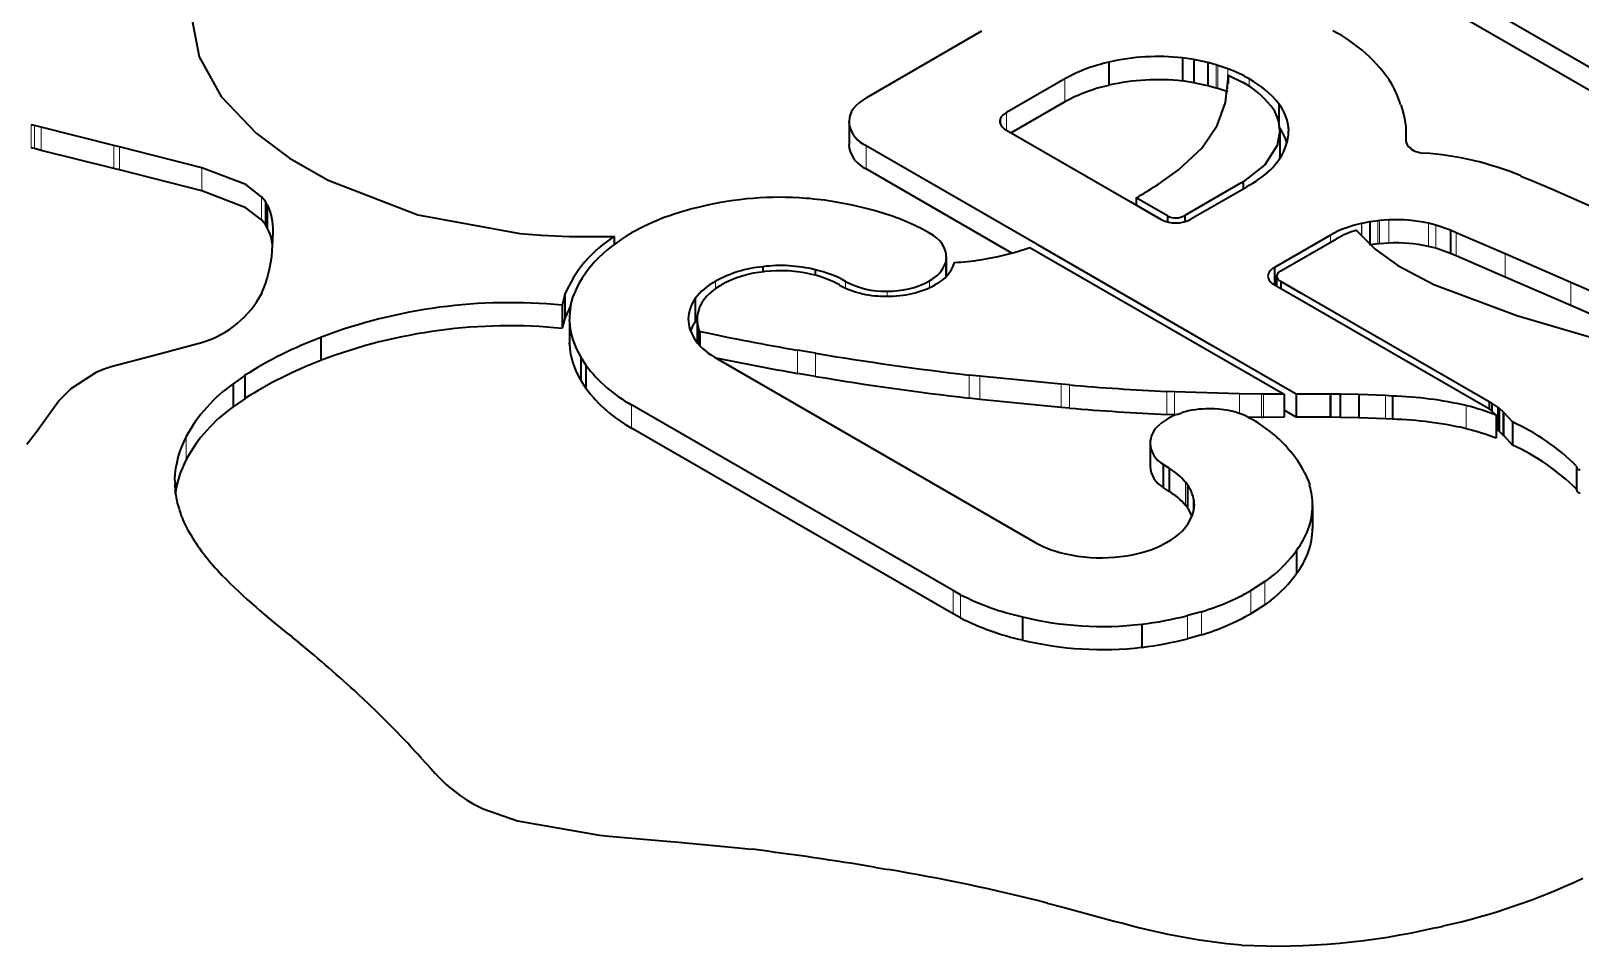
# Model space of a CAD drawing. Extents: x 218 to 1434, y 54 to 743.
# Drawn here: x 846.05 to 851.52, y 627.69 to 630.92 of the extents above; entities that cross this region are included whole.
import ezdxf

# ---------------------------------------------------------------- set-up
doc = ezdxf.new("R2010")
doc.units = 0

msp = doc.modelspace()

# ---------------------------------------------------------------- linework, layer by layer
at = {"color": 7, "lineweight": 35, "ltscale": 0.054673}
for p, q in [((852.4076, 630.2941), (850.5137, 631.3876)), ((852.4076, 630.2125), (850.5137, 631.3059))]:
    msp.add_line(p, q, dxfattribs=at)
at = {"color": 7, "lineweight": 35, "ltscale": 0.011728}
msp.add_line((848.9996, 630.6825), (849.4059, 630.9171), dxfattribs=at)
at = {"color": 7, "lineweight": 35, "ltscale": 0.00204}
for p, q in [((849.854, 630.8066), (849.854, 630.725)), ((850.1141, 630.8221), (850.1141, 630.7405)), ((850.5157, 629.6347), (850.5157, 629.5531)), ((850.0458, 629.3862), (850.0458, 629.3046)), ((850.1315, 629.3152), (850.1315, 629.2336))]:
    msp.add_line(p, q, dxfattribs=at)
at = {"color": 7, "lineweight": 35, "ltscale": 0.001003}
for p, q in [((850.1537, 630.8159), (850.1141, 630.8221)), ((850.1537, 630.7342), (850.1141, 630.7405))]:
    msp.add_line(p, q, dxfattribs=at)
at = {"color": 7, "lineweight": 35, "ltscale": 0.001269}
for p, q in [((850.2033, 630.8052), (850.1537, 630.8159)), ((850.2033, 630.7235), (850.1537, 630.7342))]:
    msp.add_line(p, q, dxfattribs=at)
at = {"color": 7, "lineweight": 35, "ltscale": 0.002042}
for p, q in [((850.1537, 630.8159), (850.1537, 630.7342)), ((850.2033, 630.8052), (850.2033, 630.7235)), ((848.937, 630.5979), (848.937, 630.5162)), ((850.4579, 630.5639), (850.4579, 630.4822)), ((846.8759, 630.3149), (846.8759, 630.2333)), ((846.8824, 630.3035), (846.8824, 630.2219)), ((851.0609, 630.2134), (851.0609, 630.1317)), ((847.9327, 629.9848), (847.9327, 629.9031)), ((848.3929, 629.9706), (848.3929, 629.8889)), ((847.9233, 629.9487), (847.9233, 629.867)), ((847.9495, 629.8936), (847.9495, 629.8119)), ((848.4, 629.8999), (848.4, 629.8182)), ((847.071, 629.8349), (847.071, 629.7532)), ((847.9893, 629.7656), (847.9893, 629.6839)), ((846.8027, 629.7), (846.8027, 629.6183)), ((848.0076, 629.7378), (848.0076, 629.6561)), ((846.7619, 629.6713), (846.7619, 629.5897)), ((850.4727, 629.6345), (850.4727, 629.5528)), ((850.6359, 629.6346), (850.6359, 629.553)), ((850.6712, 629.6342), (850.6712, 629.5526)), ((850.7365, 629.6328), (850.7365, 629.5511)), ((850.8561, 629.6279), (850.8561, 629.5463)), ((851.2279, 629.5882), (851.2279, 629.5065)), ((851.2321, 629.585), (851.2321, 629.5033)), ((851.2224, 629.5605), (851.2224, 629.4789)), ((851.2466, 629.5718), (851.2466, 629.4901)), ((851.2794, 629.5366), (851.2794, 629.4549)), ((850.0001, 629.4617), (850.0001, 629.3801)), ((850.067, 629.3728), (850.067, 629.2911)), ((851.506, 629.3788), (851.506, 629.2971)), ((850.5736, 629.2416), (850.5736, 629.16)), ((850.5168, 629.0824), (850.5168, 629.0007)), ((849.549, 628.8478), (849.549, 628.7662)), ((849.9702, 628.822), (849.9702, 628.7403))]:
    msp.add_line(p, q, dxfattribs=at)
at = {"color": 7, "lineweight": 35, "ltscale": 0.000770317}
for p, q in [((850.233, 630.7971), (850.2033, 630.8052)), ((850.233, 630.7154), (850.2033, 630.7235))]:
    msp.add_line(p, q, dxfattribs=at)
at = {"color": 7, "lineweight": 35, "ltscale": 0.000152168}
for p, q in [((850.2389, 630.7954), (850.233, 630.7971)), ((850.2389, 630.7137), (850.233, 630.7154))]:
    msp.add_line(p, q, dxfattribs=at)
at = {"color": 7, "lineweight": 13, "ltscale": 0.002042}
for p, q in [((850.233, 630.7971), (850.233, 630.7154)), ((850.2389, 630.7954), (850.2389, 630.7137)), ((849.6987, 630.748), (849.6987, 630.6664)), ((846.3408, 630.513), (846.3408, 630.4313)), ((846.6509, 630.434), (846.6509, 630.3523)), ((846.8624, 630.3319), (846.8624, 630.2502)), ((850.7745, 630.2427), (850.7745, 630.161)), ((850.8045, 630.2466), (850.8045, 630.165)), ((850.8104, 630.2473), (850.8104, 630.1656)), ((850.8425, 630.2496), (850.8425, 630.1679)), ((850.9826, 630.2379), (850.9826, 630.1562)), ((851.0092, 630.2311), (851.0092, 630.1495)), ((851.0809, 630.2046), (851.0809, 630.1229)), ((851.4851, 630.0288), (851.4851, 629.9471)), ((847.9495, 629.8925), (847.9495, 629.8109)), ((848.755, 629.7897), (848.755, 629.708)), ((848.818, 629.7789), (848.818, 629.6973)), ((849.361, 629.7021), (849.361, 629.6205)), ((849.3987, 629.6979), (849.3987, 629.6162)), ((849.7152, 629.6669), (849.7152, 629.5853)), ((850.059, 629.6443), (850.059, 629.5627)), ((850.0854, 629.6431), (850.0854, 629.5615)), ((850.3935, 629.6342), (850.3935, 629.5525)), ((850.4, 629.6342), (850.4, 629.5525)), ((850.8312, 629.6292), (850.8312, 629.5475)), ((851.116, 629.594), (851.116, 629.5123)), ((851.2495, 629.5691), (851.2495, 629.4874)), ((846.5964, 629.4853), (846.5964, 629.4036)), ((849.3041, 628.941), (849.3041, 628.8593)), ((850.3556, 628.941), (850.3556, 628.8593)), ((850.4049, 628.9724), (850.4049, 628.8907)), ((850.1322, 628.8524), (850.1322, 628.7708))]:
    msp.add_line(p, q, dxfattribs=at)
at = {"color": 7, "lineweight": 35, "ltscale": 0.000931286}
for p, q in [((850.2742, 630.7834), (850.2389, 630.7954)), ((850.2742, 630.7018), (850.2389, 630.7137))]:
    msp.add_line(p, q, dxfattribs=at)
at = {"color": 7, "lineweight": 35, "ltscale": 0.00595}
msp.add_line((849.6987, 630.748), (849.4926, 630.629), dxfattribs=at)
at = {"color": 7, "lineweight": 13, "ltscale": 0.001772}
msp.add_line((850.2742, 630.7834), (850.2742, 630.7126), dxfattribs=at)
at = {"color": 7, "lineweight": 35, "ltscale": 0.001469}
msp.add_line((850.2753, 630.7612), (850.3281, 630.7355), dxfattribs=at)
at = {"color": 7, "lineweight": 35, "ltscale": 0.000329622}
msp.add_line((850.2755, 630.748), (850.2753, 630.7612), dxfattribs=at)
at = {"color": 7, "lineweight": 35, "ltscale": 0.000737}
msp.add_line((850.2753, 630.7612), (850.2753, 630.7318), dxfattribs=at)
at = {"color": 7, "lineweight": 13, "ltscale": 0.00065155}
msp.add_line((850.3499, 630.748), (850.3499, 630.722), dxfattribs=at)
at = {"color": 7, "lineweight": 13, "ltscale": 0.001552}
msp.add_line((849.4926, 630.629), (849.4926, 630.567), dxfattribs=at)
at = {"color": 7, "lineweight": 35, "ltscale": 0.005461}
msp.add_line((849.6987, 630.6664), (849.5095, 630.5571), dxfattribs=at)
at = {"color": 7, "lineweight": 35, "ltscale": 0.001648}
msp.add_line((850.4545, 630.6601), (850.4545, 630.5942), dxfattribs=at)
at = {"color": 7, "lineweight": 35, "ltscale": 0.000410643}
msp.add_line((850.8846, 630.6566), (850.8896, 630.641), dxfattribs=at)
at = {"color": 7, "lineweight": 35, "ltscale": 0.000813854}
msp.add_line((850.8896, 630.641), (850.8979, 630.6095), dxfattribs=at)
at = {"color": 7, "lineweight": 35, "ltscale": 0.000309757}
for p, q in [((846.0601, 630.5831), (846.0481, 630.5861)), ((846.0601, 630.5015), (846.0481, 630.5045))]:
    msp.add_line(p, q, dxfattribs=at)
at = {"color": 7, "lineweight": 13, "ltscale": 0.00204}
for p, q in [((846.0481, 630.5861), (846.0481, 630.5045)), ((846.0601, 630.5831), (846.0601, 630.5015)), ((846.0839, 630.5771), (846.0839, 630.4955)), ((846.361, 630.5079), (846.361, 630.4263)), ((848.9967, 630.5117), (848.9967, 630.4301)), ((850.7782, 630.2433), (850.7782, 630.1617)), ((851.2535, 630.1297), (851.2535, 630.0481)), ((849.6855, 629.6694), (849.6855, 629.5878)), ((848.1689, 629.5963), (848.1689, 629.5147)), ((850.6389, 629.6346), (850.6389, 629.553)), ((850.1243, 629.3239), (850.1243, 629.2423)), ((849.3307, 628.9263), (849.3307, 628.8447)), ((850.1815, 628.8663), (850.1815, 628.7847))]:
    msp.add_line(p, q, dxfattribs=at)
at = {"color": 7, "lineweight": 35, "ltscale": 0.000612113}
for p, q in [((846.0839, 630.5771), (846.0601, 630.5831)), ((846.0839, 630.4955), (846.0601, 630.5015))]:
    msp.add_line(p, q, dxfattribs=at)
at = {"color": 7, "lineweight": 35, "ltscale": 0.006619}
msp.add_line((846.3408, 630.513), (846.0839, 630.5771), dxfattribs=at)
at = {"color": 7, "lineweight": 35, "ltscale": 0.000316685}
msp.add_line((848.9379, 630.5853), (848.937, 630.598), dxfattribs=at)
at = {"color": 7, "lineweight": 35, "ltscale": 0.00020622}
msp.add_line((849.4702, 630.6064), (849.4687, 630.5983), dxfattribs=at)
at = {"color": 7, "lineweight": 35, "ltscale": 0.00011439}
msp.add_line((849.4687, 630.5983), (849.4694, 630.5938), dxfattribs=at)
at = {"color": 7, "lineweight": 35, "ltscale": 0.000389099}
msp.add_line((849.4702, 630.6064), (849.4702, 630.5908), dxfattribs=at)
at = {"color": 7, "lineweight": 35, "ltscale": 0.000795194}
msp.add_line((850.8979, 630.6095), (850.9023, 630.578), dxfattribs=at)
at = {"color": 7, "lineweight": 35, "ltscale": 0.000539121}
msp.add_line((850.9023, 630.578), (850.9033, 630.5565), dxfattribs=at)
at = {"color": 7, "lineweight": 35, "ltscale": 0.000318207}
msp.add_line((848.9379, 630.5037), (848.937, 630.5164), dxfattribs=at)
at = {"color": 7, "lineweight": 35, "ltscale": 0.012605}
msp.add_line((849.4926, 630.567), (849.9292, 630.3148), dxfattribs=at)
at = {"color": 7, "lineweight": 35, "ltscale": 0.000383105}
msp.add_line((850.9031, 630.5474), (850.9027, 630.5321), dxfattribs=at)
at = {"color": 7, "lineweight": 35, "ltscale": 0.000225876}
msp.add_line((850.9033, 630.5565), (850.9031, 630.5474), dxfattribs=at)
at = {"color": 7, "lineweight": 35, "ltscale": 0.000518799}
msp.add_line((850.9031, 630.5474), (850.9031, 630.5267), dxfattribs=at)
at = {"color": 7, "lineweight": 35, "ltscale": 0.000764465}
msp.add_line((850.9033, 630.5565), (850.9033, 630.5259), dxfattribs=at)
at = {"color": 7, "lineweight": 35, "ltscale": 0.00662}
msp.add_line((846.3408, 630.4313), (846.0839, 630.4955), dxfattribs=at)
at = {"color": 7, "lineweight": 35, "ltscale": 0.000520703}
msp.add_line((846.361, 630.5079), (846.3408, 630.513), dxfattribs=at)
at = {"color": 7, "lineweight": 35, "ltscale": 0.007482}
for p, q in [((846.6509, 630.434), (846.361, 630.5079)), ((846.6509, 630.3523), (846.361, 630.4263))]:
    msp.add_line(p, q, dxfattribs=at)
at = {"color": 7, "lineweight": 35, "ltscale": 0.017506}
msp.add_line((849.6031, 630.1616), (848.9967, 630.5117), dxfattribs=at)
at = {"color": 7, "lineweight": 35, "ltscale": 0.000420418}
msp.add_line((850.4579, 630.4822), (850.4568, 630.4655), dxfattribs=at)
at = {"color": 7, "lineweight": 35, "ltscale": 0.000283571}
msp.add_line((850.9205, 630.5014), (850.93, 630.4952), dxfattribs=at)
at = {"color": 7, "lineweight": 35, "ltscale": 0.000520334}
msp.add_line((846.361, 630.4263), (846.3408, 630.4313), dxfattribs=at)
at = {"color": 7, "lineweight": 35, "ltscale": 0.014857}
msp.add_line((849.5114, 630.1329), (848.9967, 630.4301), dxfattribs=at)
at = {"color": 7, "lineweight": 35, "ltscale": 0.000387276}
msp.add_line((850.0875, 630.4172), (850.1, 630.4264), dxfattribs=at)
at = {"color": 7, "lineweight": 35, "ltscale": 0.000883837}
msp.add_line((851.3088, 630.4048), (851.3415, 630.3912), dxfattribs=at)
at = {"color": 7, "lineweight": 35, "ltscale": 0.005691}
msp.add_line((850.3192, 630.3795), (850.122, 630.2656), dxfattribs=at)
at = {"color": 7, "lineweight": 35, "ltscale": 0.005695}
msp.add_line((850.1438, 630.2531), (850.3411, 630.3669), dxfattribs=at)
at = {"color": 7, "lineweight": 35, "ltscale": 8.61142e-05}
msp.add_line((850.3221, 630.3812), (850.3192, 630.3795), dxfattribs=at)
at = {"color": 7, "lineweight": 35, "ltscale": 0.000172991}
msp.add_line((850.3281, 630.3846), (850.3221, 630.3812), dxfattribs=at)
at = {"color": 7, "lineweight": 35, "ltscale": 0.000630188}
msp.add_line((850.3281, 630.3846), (850.3281, 630.3594), dxfattribs=at)
at = {"color": 7, "lineweight": 35, "ltscale": 0.000253613}
msp.add_line((850.3411, 630.3669), (850.3499, 630.372), dxfattribs=at)
at = {"color": 7, "lineweight": 35, "ltscale": 0.001988}
msp.add_line((851.3415, 630.3912), (851.4147, 630.3602), dxfattribs=at)
at = {"color": 7, "lineweight": 35, "ltscale": 0.001103}
msp.add_line((851.4147, 630.3602), (851.4552, 630.3427), dxfattribs=at)
at = {"color": 7, "lineweight": 35, "ltscale": 0.000540954}
for p, q in [((846.8759, 630.3149), (846.8624, 630.3319)), ((846.8759, 630.2333), (846.8624, 630.2502))]:
    msp.add_line(p, q, dxfattribs=at)
at = {"color": 7, "lineweight": 35, "ltscale": 0.000329509}
for p, q in [((846.8824, 630.3035), (846.8759, 630.3149)), ((846.8824, 630.2219), (846.8759, 630.2333))]:
    msp.add_line(p, q, dxfattribs=at)
at = {"color": 7, "lineweight": 35, "ltscale": 0.003177}
msp.add_line((849.9292, 630.3148), (850.0392, 630.2513), dxfattribs=at)
at = {"color": 7, "lineweight": 35, "ltscale": 0.003182}
msp.add_line((850.061, 630.2639), (849.9508, 630.3275), dxfattribs=at)
at = {"color": 7, "lineweight": 35, "ltscale": 0.000628662}
for p, q in [((849.9508, 630.3275), (849.9508, 630.3024)), ((850.4613, 630.0328), (850.4613, 630.0076))]:
    msp.add_line(p, q, dxfattribs=at)
at = {"color": 7, "lineweight": 35, "ltscale": 0.004728}
msp.add_line((851.4552, 630.3427), (851.6284, 630.2668), dxfattribs=at)
at = {"color": 7, "lineweight": 35, "ltscale": 0.000534058}
msp.add_line((850.061, 630.2639), (850.061, 630.2426), dxfattribs=at)
at = {"color": 7, "lineweight": 35, "ltscale": 0.000549316}
msp.add_line((850.122, 630.2656), (850.122, 630.2437), dxfattribs=at)
at = {"color": 7, "lineweight": 35, "ltscale": 0.000701787}
msp.add_line((850.7745, 630.2427), (850.7469, 630.2375), dxfattribs=at)
at = {"color": 7, "lineweight": 35, "ltscale": 9.28156e-05}
msp.add_line((850.7782, 630.2433), (850.7745, 630.2427), dxfattribs=at)
at = {"color": 7, "lineweight": 35, "ltscale": 0.000662987}
msp.add_line((850.8045, 630.2466), (850.7782, 630.2433), dxfattribs=at)
at = {"color": 7, "lineweight": 35, "ltscale": 0.000147443}
for p, q in [((850.8104, 630.2473), (850.8045, 630.2466)), ((850.8104, 630.1656), (850.8045, 630.165))]:
    msp.add_line(p, q, dxfattribs=at)
at = {"color": 7, "lineweight": 35, "ltscale": 0.000804596}
for p, q in [((850.8425, 630.2496), (850.8104, 630.2473)), ((850.8425, 630.1679), (850.8104, 630.1656))]:
    msp.add_line(p, q, dxfattribs=at)
at = {"color": 7, "lineweight": 35, "ltscale": 0.000720488}
msp.add_line((846.9023, 630.1797), (846.9031, 630.2086), dxfattribs=at)
at = {"color": 7, "lineweight": 35, "ltscale": 0.001907}
msp.add_line((847.7748, 630.202), (847.8508, 630.196), dxfattribs=at)
at = {"color": 7, "lineweight": 35, "ltscale": 0.001547}
msp.add_line((848.046, 630.1909), (848.1079, 630.1917), dxfattribs=at)
at = {"color": 7, "lineweight": 35, "ltscale": 0.000700378}
msp.add_line((848.1079, 630.1917), (848.1079, 630.1636), dxfattribs=at)
at = {"color": 7, "lineweight": 35, "ltscale": 0.005692}
for p, q in [((850.6367, 630.1961), (850.4395, 630.0823)), ((850.4613, 630.0697), (850.6585, 630.1835))]:
    msp.add_line(p, q, dxfattribs=at)
at = {"color": 7, "lineweight": 13, "ltscale": 0.000628662}
msp.add_line((850.6367, 630.1961), (850.6367, 630.171), dxfattribs=at)
at = {"color": 7, "lineweight": 35, "ltscale": 9.10043e-05}
msp.add_line((850.7289, 630.2134), (850.731, 630.2104), dxfattribs=at)
at = {"color": 7, "lineweight": 35, "ltscale": 2.99788e-05}
msp.add_line((850.7469, 630.2375), (850.7458, 630.2372), dxfattribs=at)
at = {"color": 7, "lineweight": 13, "ltscale": 0.001106}
msp.add_line((850.7458, 630.2372), (850.7458, 630.1929), dxfattribs=at)
at = {"color": 7, "lineweight": 13, "ltscale": 0.001147}
msp.add_line((850.7469, 630.2375), (850.7469, 630.1916), dxfattribs=at)
at = {"color": 7, "lineweight": 35, "ltscale": 0.00068465}
for p, q in [((851.0092, 630.2311), (850.9826, 630.2379)), ((851.0092, 630.1495), (850.9826, 630.1562))]:
    msp.add_line(p, q, dxfattribs=at)
at = {"color": 7, "lineweight": 35, "ltscale": 0.001367}
for p, q in [((851.0609, 630.2134), (851.0092, 630.2311)), ((851.0609, 630.1317), (851.0092, 630.1495))]:
    msp.add_line(p, q, dxfattribs=at)
at = {"color": 7, "lineweight": 35, "ltscale": 0.000547995}
for p, q in [((851.0809, 630.2046), (851.0609, 630.2134)), ((851.0809, 630.1229), (851.0609, 630.1317))]:
    msp.add_line(p, q, dxfattribs=at)
at = {"color": 7, "lineweight": 35, "ltscale": 0.004704}
msp.add_line((851.2535, 630.1297), (851.0809, 630.2046), dxfattribs=at)
at = {"color": 7, "lineweight": 35, "ltscale": 0.017899}
msp.add_line((849.5756, 630.1523), (850.1956, 629.7944), dxfattribs=at)
at = {"color": 7, "lineweight": 35, "ltscale": 0.017733}
msp.add_line((850.2174, 629.8069), (849.6031, 630.1616), dxfattribs=at)
at = {"color": 7, "lineweight": 35, "ltscale": 9.30786e-05}
msp.add_line((850.7782, 630.1617), (850.7745, 630.161), dxfattribs=at)
at = {"color": 7, "lineweight": 35, "ltscale": 0.000662795}
msp.add_line((850.8045, 630.165), (850.7782, 630.1617), dxfattribs=at)
at = {"color": 7, "lineweight": 35, "ltscale": 0.000453186}
msp.add_line((848.6319, 630.0844), (848.6319, 630.0663), dxfattribs=at)
at = {"color": 7, "lineweight": 35, "ltscale": 0.000544228}
msp.add_line((849.2802, 630.119), (849.277, 630.0974), dxfattribs=at)
at = {"color": 7, "lineweight": 13, "ltscale": 0.001257}
msp.add_line((849.277, 630.0974), (849.277, 630.0471), dxfattribs=at)
at = {"color": 7, "lineweight": 35, "ltscale": 0.001715}
msp.add_line((849.2802, 630.119), (849.2802, 630.0504), dxfattribs=at)
at = {"color": 7, "lineweight": 35, "ltscale": 0.000606818}
msp.add_line((849.4014, 630.1091), (849.4253, 630.1132), dxfattribs=at)
at = {"color": 7, "lineweight": 35, "ltscale": 0.001552}
msp.add_line((850.4395, 630.0823), (850.4395, 630.0202), dxfattribs=at)
at = {"color": 7, "lineweight": 35, "ltscale": 0.004703}
msp.add_line((851.2535, 630.0481), (851.0809, 630.1229), dxfattribs=at)
at = {"color": 7, "lineweight": 35, "ltscale": 0.006315}
for p, q in [((851.4851, 630.0288), (851.2535, 630.1297)), ((851.4851, 629.9471), (851.2535, 630.0481))]:
    msp.add_line(p, q, dxfattribs=at)
at = {"color": 7, "lineweight": 35, "ltscale": 0.000304676}
msp.add_line((846.872, 630.0125), (846.8763, 630.0239), dxfattribs=at)
at = {"color": 7, "lineweight": 13, "ltscale": 0.000660706}
msp.add_line((848.4647, 630.0327), (848.4647, 630.0063), dxfattribs=at)
at = {"color": 7, "lineweight": 35, "ltscale": 0.000488281}
msp.add_line((848.8171, 630.0741), (848.8171, 630.0546), dxfattribs=at)
at = {"color": 7, "lineweight": 13, "ltscale": 0.000595093}
msp.add_line((848.9247, 630.0327), (848.9247, 630.0089), dxfattribs=at)
at = {"color": 7, "lineweight": 13, "ltscale": 0.000596619}
msp.add_line((849.2205, 630.0344), (849.2205, 630.0106), dxfattribs=at)
at = {"color": 7, "lineweight": 35, "ltscale": 0.000875854}
msp.add_line((850.4465, 630.0513), (850.4465, 630.0162), dxfattribs=at)
at = {"color": 7, "lineweight": 35, "ltscale": 0.002126}
msp.add_line((850.535, 629.9903), (850.4613, 630.0328), dxfattribs=at)
at = {"color": 7, "lineweight": 35, "ltscale": 0.00538}
msp.add_line((851.6823, 629.9426), (851.4851, 630.0288), dxfattribs=at)
at = {"color": 7, "lineweight": 35, "ltscale": 0.000543371}
msp.add_line((846.8634, 629.9926), (846.872, 630.0125), dxfattribs=at)
at = {"color": 7, "lineweight": 35, "ltscale": 0.000933001}
for p, q in [((847.9327, 629.9848), (847.9233, 629.9487)), ((847.9327, 629.9031), (847.9233, 629.867))]:
    msp.add_line(p, q, dxfattribs=at)
at = {"color": 7, "lineweight": 35, "ltscale": 0.000920038}
msp.add_line((847.9536, 629.9453), (847.9628, 629.981), dxfattribs=at)
at = {"color": 7, "lineweight": 13, "ltscale": 0.000444031}
msp.add_line((849.071, 629.9982), (849.071, 629.9804), dxfattribs=at)
at = {"color": 7, "lineweight": 35, "ltscale": 0.002127}
msp.add_line((850.4395, 630.0202), (850.5132, 629.9777), dxfattribs=at)
at = {"color": 7, "lineweight": 35, "ltscale": 0.019127}
msp.add_line((850.5132, 629.9777), (851.1758, 629.5952), dxfattribs=at)
at = {"color": 7, "lineweight": 35, "ltscale": 0.019126}
msp.add_line((851.1975, 629.6077), (850.535, 629.9903), dxfattribs=at)
at = {"color": 7, "lineweight": 35, "ltscale": 0.001272}
msp.add_line((847.9541, 629.9493), (847.9327, 629.9031), dxfattribs=at)
at = {"color": 7, "lineweight": 35, "ltscale": 0.005379}
msp.add_line((851.6823, 629.861), (851.4851, 629.9471), dxfattribs=at)
at = {"color": 7, "lineweight": 35, "ltscale": 0.000149544}
for p, q in [((847.9495, 629.8925), (847.9496, 629.8985)), ((847.9495, 629.8109), (847.9496, 629.8168))]:
    msp.add_line(p, q, dxfattribs=at)
at = {"color": 7, "lineweight": 35, "ltscale": 0.000766171}
msp.add_line((848.375, 629.8636), (848.3871, 629.8355), dxfattribs=at)
at = {"color": 7, "lineweight": 35, "ltscale": 0.000280264}
msp.add_line((848.3994, 629.8981), (848.3929, 629.8889), dxfattribs=at)
at = {"color": 7, "lineweight": 35, "ltscale": 0.000280301}
msp.add_line((848.4098, 629.8564), (848.4054, 629.8668), dxfattribs=at)
at = {"color": 7, "lineweight": 35, "ltscale": 0.001418}
msp.add_line((848.4054, 629.8668), (848.4054, 629.8101), dxfattribs=at)
at = {"color": 7, "lineweight": 35, "ltscale": 0.001282}
msp.add_line((848.4098, 629.8564), (848.4098, 629.8052), dxfattribs=at)
at = {"color": 7, "lineweight": 35, "ltscale": 0.008612}
msp.add_line((850.5157, 629.6347), (850.2174, 629.8069), dxfattribs=at)
at = {"color": 7, "lineweight": 35, "ltscale": 0.000831604}
for p, q in [((848.0076, 629.7378), (847.9893, 629.7656)), ((848.0076, 629.6561), (847.9893, 629.6839))]:
    msp.add_line(p, q, dxfattribs=at)
at = {"color": 7, "lineweight": 35, "ltscale": 0.032769}
for p, q in [((848.4617, 629.7654), (849.5968, 629.11)), ((849.3041, 628.941), (848.1689, 629.5963))]:
    msp.add_line(p, q, dxfattribs=at)
at = {"color": 7, "lineweight": 35, "ltscale": 0.001597}
for p, q in [((848.818, 629.7789), (848.755, 629.7897)), ((848.818, 629.6973), (848.755, 629.708))]:
    msp.add_line(p, q, dxfattribs=at)
at = {"color": 7, "lineweight": 35, "ltscale": 0.007997}
msp.add_line((850.1956, 629.7944), (850.4727, 629.6345), dxfattribs=at)
at = {"color": 7, "lineweight": 35, "ltscale": 0.00059887}
msp.add_line((846.2809, 629.7131), (846.303, 629.7225), dxfattribs=at)
at = {"color": 7, "lineweight": 35, "ltscale": 0.000736171}
msp.add_line((846.303, 629.7225), (846.3306, 629.7326), dxfattribs=at)
at = {"color": 7, "lineweight": 35, "ltscale": 0.001248}
for p, q in [((846.8027, 629.7), (846.7619, 629.6713)), ((846.8027, 629.6183), (846.7619, 629.5897))]:
    msp.add_line(p, q, dxfattribs=at)
at = {"color": 7, "lineweight": 35, "ltscale": 0.000947507}
for p, q in [((849.3987, 629.6979), (849.361, 629.7021)), ((849.3987, 629.6162), (849.361, 629.6205))]:
    msp.add_line(p, q, dxfattribs=at)
at = {"color": 7, "lineweight": 35, "ltscale": 0.007207}
for p, q in [((849.6855, 629.6694), (849.3987, 629.6979)), ((849.6855, 629.5878), (849.3987, 629.6162))]:
    msp.add_line(p, q, dxfattribs=at)
at = {"color": 7, "lineweight": 35, "ltscale": 0.000744085}
msp.add_line((849.7152, 629.6669), (849.6855, 629.6694), dxfattribs=at)
at = {"color": 7, "lineweight": 35, "ltscale": 0.00066141}
for p, q in [((850.0854, 629.6431), (850.059, 629.6443)), ((850.0854, 629.5615), (850.059, 629.5627))]:
    msp.add_line(p, q, dxfattribs=at)
at = {"color": 7, "lineweight": 35, "ltscale": 0.005745}
msp.add_line((850.3151, 629.6355), (850.0854, 629.6431), dxfattribs=at)
at = {"color": 7, "lineweight": 35, "ltscale": 0.000744211}
msp.add_line((849.7152, 629.5853), (849.6855, 629.5878), dxfattribs=at)
at = {"color": 7, "lineweight": 35, "ltscale": 0.00196}
msp.add_line((850.3935, 629.6342), (850.3151, 629.6355), dxfattribs=at)
at = {"color": 7, "lineweight": 13, "ltscale": 0.001727}
msp.add_line((850.3151, 629.6355), (850.3151, 629.5664), dxfattribs=at)
at = {"color": 7, "lineweight": 35, "ltscale": 0.000161743}
for p, q in [((850.4, 629.6342), (850.3935, 629.6342)), ((850.4, 629.5525), (850.3935, 629.5525))]:
    msp.add_line(p, q, dxfattribs=at)
at = {"color": 7, "lineweight": 35, "ltscale": 0.001817}
for p, q in [((850.4727, 629.6345), (850.4, 629.6342)), ((850.4727, 629.5528), (850.4, 629.5525))]:
    msp.add_line(p, q, dxfattribs=at)
at = {"color": 7, "lineweight": 35, "ltscale": 0.003004}
for p, q in [((850.6359, 629.6346), (850.5157, 629.6347)), ((850.6359, 629.553), (850.5157, 629.5531))]:
    msp.add_line(p, q, dxfattribs=at)
at = {"color": 7, "lineweight": 35, "ltscale": 7.32581e-05}
msp.add_line((850.6389, 629.6346), (850.6359, 629.6346), dxfattribs=at)
at = {"color": 7, "lineweight": 35, "ltscale": 0.000808768}
msp.add_line((850.6712, 629.6342), (850.6389, 629.6346), dxfattribs=at)
at = {"color": 7, "lineweight": 35, "ltscale": 0.001633}
for p, q in [((850.7365, 629.6328), (850.6712, 629.6342)), ((850.7365, 629.5511), (850.6712, 629.5526))]:
    msp.add_line(p, q, dxfattribs=at)
at = {"color": 7, "lineweight": 35, "ltscale": 0.002368}
for p, q in [((850.8312, 629.6292), (850.7365, 629.6328)), ((850.8312, 629.5475), (850.7365, 629.5511))]:
    msp.add_line(p, q, dxfattribs=at)
at = {"color": 7, "lineweight": 35, "ltscale": 0.000623306}
for p, q in [((850.8561, 629.6279), (850.8312, 629.6292)), ((850.8561, 629.5463), (850.8312, 629.5475))]:
    msp.add_line(p, q, dxfattribs=at)
at = {"color": 7, "lineweight": 35, "ltscale": 0.000229009}
msp.add_line((851.1758, 629.5952), (851.1837, 629.5906), dxfattribs=at)
at = {"color": 7, "lineweight": 35, "ltscale": 3.34999e-05}
for p, q in [((851.1837, 629.5906), (851.1849, 629.5899)), ((851.2067, 629.6025), (851.2055, 629.6031))]:
    msp.add_line(p, q, dxfattribs=at)
at = {"color": 7, "lineweight": 35, "ltscale": 0.000560748}
msp.add_line((851.1849, 629.5899), (851.2035, 629.5774), dxfattribs=at)
at = {"color": 7, "lineweight": 35, "ltscale": 0.000230332}
msp.add_line((851.2055, 629.6031), (851.1975, 629.6077), dxfattribs=at)
at = {"color": 7, "lineweight": 35, "ltscale": 0.000650024}
msp.add_line((851.1975, 629.6077), (851.1975, 629.5817), dxfattribs=at)
at = {"color": 7, "lineweight": 13, "ltscale": 0.000683594}
msp.add_line((851.2055, 629.6031), (851.2055, 629.5758), dxfattribs=at)
at = {"color": 7, "lineweight": 35, "ltscale": 0.000639887}
msp.add_line((851.2279, 629.5882), (851.2067, 629.6025), dxfattribs=at)
at = {"color": 7, "lineweight": 35, "ltscale": 0.000689697}
msp.add_line((851.2067, 629.6025), (851.2067, 629.5749), dxfattribs=at)
at = {"color": 7, "lineweight": 35, "ltscale": 0.000131553}
for p, q in [((851.2321, 629.585), (851.2279, 629.5882)), ((851.2321, 629.5033), (851.2279, 629.5065))]:
    msp.add_line(p, q, dxfattribs=at)
at = {"color": 7, "lineweight": 35, "ltscale": 0.000491553}
for p, q in [((851.2466, 629.5718), (851.2321, 629.585)), ((851.2466, 629.4901), (851.2321, 629.5033))]:
    msp.add_line(p, q, dxfattribs=at)
at = {"color": 7, "lineweight": 35, "ltscale": 0.000450716}
msp.add_line((850.0944, 629.5632), (850.1114, 629.5691), dxfattribs=at)
at = {"color": 7, "lineweight": 35, "ltscale": 0.000433441}
msp.add_line((850.3402, 629.5562), (850.3555, 629.548), dxfattribs=at)
at = {"color": 7, "lineweight": 35, "ltscale": 0.001184}
msp.add_line((850.3935, 629.5525), (850.3461, 629.5532), dxfattribs=at)
at = {"color": 7, "lineweight": 35, "ltscale": 0.001243}
msp.add_line((850.5157, 629.5531), (850.4727, 629.5779), dxfattribs=at)
at = {"color": 7, "lineweight": 35, "ltscale": 7.32422e-05}
msp.add_line((850.6389, 629.553), (850.6359, 629.553), dxfattribs=at)
at = {"color": 7, "lineweight": 35, "ltscale": 0.000808786}
msp.add_line((850.6712, 629.5526), (850.6389, 629.553), dxfattribs=at)
at = {"color": 7, "lineweight": 35, "ltscale": 0.000112956}
msp.add_line((851.2035, 629.5774), (851.207, 629.5746), dxfattribs=at)
at = {"color": 7, "lineweight": 35, "ltscale": 0.000439615}
msp.add_line((851.207, 629.5746), (851.22, 629.5627), dxfattribs=at)
at = {"color": 7, "lineweight": 35, "ltscale": 7.98721e-05}
msp.add_line((851.22, 629.5627), (851.2224, 629.5605), dxfattribs=at)
at = {"color": 7, "lineweight": 35, "ltscale": 9.82386e-05}
for p, q in [((851.2495, 629.5691), (851.2466, 629.5718)), ((851.2495, 629.4874), (851.2466, 629.4901))]:
    msp.add_line(p, q, dxfattribs=at)
at = {"color": 7, "lineweight": 35, "ltscale": 0.001104}
for p, q in [((851.2794, 629.5366), (851.2495, 629.5691)), ((851.2794, 629.4549), (851.2495, 629.4874))]:
    msp.add_line(p, q, dxfattribs=at)
at = {"color": 7, "lineweight": 35, "ltscale": 0.001365}
msp.add_line((846.0329, 629.4579), (846.0667, 629.5008), dxfattribs=at)
at = {"color": 7, "lineweight": 35, "ltscale": 0.000371789}
msp.add_line((846.0667, 629.5008), (846.0754, 629.5129), dxfattribs=at)
at = {"color": 7, "lineweight": 35, "ltscale": 0.03277}
msp.add_line((849.3041, 628.8593), (848.1689, 629.5147), dxfattribs=at)
at = {"color": 7, "lineweight": 35, "ltscale": 0.000371319}
msp.add_line((850.0246, 629.5189), (850.0354, 629.5291), dxfattribs=at)
at = {"color": 7, "lineweight": 35, "ltscale": 0.00046616}
msp.add_line((850.484, 629.4463), (850.4958, 629.4319), dxfattribs=at)
at = {"color": 7, "lineweight": 35, "ltscale": 0.000624823}
msp.add_line((850.067, 629.3728), (850.0458, 629.3862), dxfattribs=at)
at = {"color": 7, "lineweight": 35, "ltscale": 0.000342973}
msp.add_line((846.5553, 629.3326), (846.5578, 629.3192), dxfattribs=at)
at = {"color": 7, "lineweight": 35, "ltscale": 6.15101e-05}
msp.add_line((846.5578, 629.3192), (846.5555, 629.3182), dxfattribs=at)
at = {"color": 7, "lineweight": 35, "ltscale": 0.000798035}
msp.add_line((846.5578, 629.3192), (846.5578, 629.2872), dxfattribs=at)
at = {"color": 7, "lineweight": 35, "ltscale": 0.000282897}
for p, q in [((850.1315, 629.3152), (850.1243, 629.3239)), ((850.1315, 629.2336), (850.1243, 629.2423))]:
    msp.add_line(p, q, dxfattribs=at)
at = {"color": 7, "lineweight": 35, "ltscale": 0.000840183}
msp.add_line((850.545, 629.358), (850.5587, 629.3273), dxfattribs=at)
at = {"color": 7, "lineweight": 35, "ltscale": 0.000408508}
msp.add_line((850.5587, 629.3273), (850.5633, 629.3116), dxfattribs=at)
at = {"color": 7, "lineweight": 35, "ltscale": 0.00062564}
msp.add_line((850.067, 629.2911), (850.0458, 629.3046), dxfattribs=at)
at = {"color": 7, "lineweight": 13, "ltscale": 0.001512}
msp.add_line((850.1513, 629.2736), (850.1513, 629.2131), dxfattribs=at)
at = {"color": 7, "lineweight": 35, "ltscale": 0.000315252}
msp.add_line((846.5672, 629.2399), (846.5708, 629.2278), dxfattribs=at)
at = {"color": 7, "lineweight": 35, "ltscale": 0.000336445}
msp.add_line((846.5948, 629.1685), (846.601, 629.1566), dxfattribs=at)
at = {"color": 7, "lineweight": 35, "ltscale": 0.000744943}
msp.add_line((849.9372, 629.0675), (849.9663, 629.0739), dxfattribs=at)
at = {"color": 7, "lineweight": 35, "ltscale": 0.000592633}
msp.add_line((846.7062, 629.0129), (846.7224, 628.9957), dxfattribs=at)
at = {"color": 7, "lineweight": 35, "ltscale": 0.000697632}
for p, q in [((850.4272, 628.9891), (850.4049, 628.9724)), ((850.4272, 628.9075), (850.4049, 628.8907))]:
    msp.add_line(p, q, dxfattribs=at)
at = {"color": 7, "lineweight": 35, "ltscale": 0.000761488}
msp.add_line((849.3307, 628.9263), (849.3041, 628.941), dxfattribs=at)
at = {"color": 7, "lineweight": 35, "ltscale": 0.001462}
for p, q in [((850.4049, 628.9724), (850.3556, 628.941)), ((850.4049, 628.8907), (850.3556, 628.8593))]:
    msp.add_line(p, q, dxfattribs=at)
at = {"color": 7, "lineweight": 35, "ltscale": 0.000760753}
msp.add_line((849.3307, 628.8447), (849.3041, 628.8593), dxfattribs=at)
at = {"color": 7, "lineweight": 35, "ltscale": 0.001281}
for p, q in [((850.1815, 628.8663), (850.1322, 628.8524)), ((850.1815, 628.7847), (850.1322, 628.7708))]:
    msp.add_line(p, q, dxfattribs=at)
at = {"color": 7, "lineweight": 35, "ltscale": 0.000816915}
msp.add_line((846.9697, 628.7766), (846.9951, 628.756), dxfattribs=at)
at = {"color": 7, "lineweight": 35, "ltscale": 0.000749407}
msp.add_line((847.2025, 628.5759), (847.2245, 628.5555), dxfattribs=at)
at = {"color": 7, "lineweight": 35, "ltscale": 0.001249}
msp.add_line((847.4272, 628.3482), (847.4608, 628.3112), dxfattribs=at)
at = {"color": 7, "lineweight": 35, "ltscale": 0.000539829}
msp.add_line((847.4608, 628.3112), (847.4755, 628.2953), dxfattribs=at)
at = {"color": 7, "lineweight": 35, "ltscale": 0.000870498}
msp.add_line((848.0552, 628.0775), (848.0898, 628.0736), dxfattribs=at)
at = {"color": 7, "lineweight": 35, "ltscale": 0.00508}
msp.add_line((848.0898, 628.0736), (848.2922, 628.0554), dxfattribs=at)
at = {"color": 7, "lineweight": 35, "ltscale": 0.000753087}
msp.add_line((848.2922, 628.0554), (848.3223, 628.053), dxfattribs=at)
at = {"color": 7, "lineweight": 35, "ltscale": 0.005636}
msp.add_line((848.3223, 628.053), (848.5468, 628.0329), dxfattribs=at)
at = {"color": 7, "lineweight": 35, "ltscale": 0.000812894}
msp.add_line((848.5468, 628.0329), (848.5791, 628.0291), dxfattribs=at)
at = {"color": 7, "lineweight": 35, "ltscale": 0.000408631}
msp.add_line((848.5791, 628.0291), (848.5953, 628.0272), dxfattribs=at)
at = {"color": 7, "lineweight": 35, "ltscale": 0.001128}
msp.add_line((849.0312, 627.9634), (849.0757, 627.9558), dxfattribs=at)
at = {"color": 7, "lineweight": 35, "ltscale": 0.001531}
msp.add_line((849.6368, 627.8373), (849.696, 627.8217), dxfattribs=at)
at = {"color": 7, "lineweight": 35, "ltscale": 0.004587}
msp.add_line((849.696, 627.8217), (849.8732, 627.7738), dxfattribs=at)
at = {"color": 7, "lineweight": 35, "ltscale": 0.000898976}
msp.add_line((849.8732, 627.7738), (849.908, 627.7647), dxfattribs=at)
at = {"color": 7, "lineweight": 35, "ltscale": 0.000660036}
msp.add_line((851.0092, 627.7504), (851.0349, 627.7562), dxfattribs=at)
at = {"color": 7, "lineweight": 35}
for points in [[(846.6135, 630.9728), (846.6414, 630.8254), (846.7201, 630.6853), (846.8431, 630.556), (846.9607, 630.4682), (847.0969, 630.39), (847.4146, 630.268), (847.7748, 630.202)], [(850.1, 630.4264), (850.1827, 630.5032), (850.2369, 630.5828), (850.2665, 630.6646), (850.2755, 630.748)], [(850.4579, 630.5639), (850.4485, 630.5122), (850.4055, 630.444), (850.3281, 630.3846)], [(846.8624, 630.3319), (846.8071, 630.3746), (846.6509, 630.434)], [(846.8624, 630.2502), (846.8071, 630.2929), (846.6509, 630.3523)], [(850.731, 630.2104), (850.7944, 630.1461), (850.8747, 630.0888), (851.0018, 630.0217), (851.2943, 629.9117)], [(851.2943, 629.9117), (851.5513, 629.8364), (851.6853, 629.8071), (851.8945, 629.781)], [(846.3306, 629.7326), (846.4927, 629.7748), (846.6544, 629.8176)], [(846.0754, 629.5129), (846.1454, 629.6096), (846.1894, 629.6547), (846.2809, 629.7131)], [(847.6446, 628.1702), (847.766, 628.1283), (848.0552, 628.0775)]]:
    msp.add_lwpolyline(points, dxfattribs=at)
for centre, radius, start, end in [((850.392, 630.4281), 0.5514, 33.1639, 62.6663), ((849.9722, 630.2551), 0.5639, 102.0952, 119.0278), ((850.0287, 630.0496), 0.7772, 83.6938, 102.9912), ((850.0287, 629.9679), 0.7772, 83.6938, 102.9912), ((850.0978, 630.3069), 0.5081, 60.2594, 69.7015), ((850.1543, 630.4287), 0.3525, 39.4266, 60.4645), ((850.1666, 630.4234), 0.3727, 39.4262, 60.5482), ((849.9722, 630.1735), 0.5639, 102.0952, 119.0278), ((850.567, 630.5612), 0.3316, 16.7318, 30.4619), ((849.5127, 630.5859), 0.0474, 114.9874, 154.2563), ((850.3142, 630.5628), 0.1437, 0.4301, 38.61), ((850.3294, 630.5604), 0.1598, 1.3306, 38.5621), ((849.0405, 630.6088), 0.1059, 192.8996, 245.681), ((849.5093, 630.6057), 0.0418, 196.6109, 246.6423), ((850.3124, 630.4698), 0.1788, 17.2321, 37.3828), ((850.3311, 630.5655), 0.158, 338.7729, 359.4889), ((850.9432, 630.5356), 0.0409, 184.8992, 236.2975), ((849.0405, 630.5272), 0.1059, 192.8996, 245.681), ((850.9688, 630.571), 0.0852, 242.9276, 267.6849), ((850.8983, 629.4232), 1.0644, 67.3054, 86.3941), ((849.1561, 631.6909), 1.5781, 300.2387, 306.1779), ((846.7134, 630.218), 0.1897, 357.1627, 26.8452), ((848.6042, 629.4221), 0.8947, 102.2799, 119.1225), ((848.691, 629.1489), 1.1807, 85.4947, 103.5741), ((848.702, 629.2138), 1.1152, 80.2313, 85.7988), ((848.6802, 629.0464), 1.2839, 73.5302, 80.538), ((848.8178, 629.4912), 0.8182, 60.5195, 73.9406), ((850.0897, 630.3525), 0.1135, 243.532, 298.5316), ((850.0897, 630.3209), 0.064, 243.3309, 300.2931), ((850.869, 629.719), 0.5312, 77.6488, 92.8599), ((846.7372, 630.144), 0.1648, 5.6263, 28.2042), ((848.0211, 632.9989), 2.8081, 266.5238, 270.5078), ((848.3405, 629.8142), 0.4426, 121.6386, 157.298), ((850.824, 629.8624), 0.3828, 101.7836, 119.2986), ((850.8213, 629.8972), 0.3294, 106.2814, 119.6242), ((846.3738, 630.1858), 0.5282, 342.1472, 359.3429), ((849.2134, 631.2339), 1.1406, 280.7074, 288.5142), ((850.869, 629.6374), 0.5312, 77.6488, 92.8599), ((848.6691, 629.6644), 0.4215, 95.0599, 119.0339), ((848.6954, 629.576), 0.5126, 76.2634, 97.1125), ((849.1724, 630.1362), 0.112, 295.294, 339.6671), ((849.1891, 630.1364), 0.1256, 294.8867, 342.775), ((849.257, 631.0437), 0.9457, 273.127, 278.7817), ((850.4537, 630.0455), 0.0389, 111.1234, 171.4977), ((848.5583, 629.8497), 0.2052, 117.1165, 143.844), ((848.6708, 629.6893), 0.3789, 94.9051, 119.1272), ((848.6951, 629.6053), 0.4653, 76.2462, 97.0109), ((848.7211, 629.6904), 0.3766, 61.1212, 77.0005), ((848.7246, 629.6707), 0.4138, 61.0694, 77.0817), ((849.0603, 630.287), 0.2886, 241.9261, 272.1245), ((849.0801, 630.2924), 0.2939, 268.2363, 298.5547), ((850.4537, 630.0569), 0.0389, 188.527, 248.8732), ((850.4694, 630.0472), 0.0236, 109.7598, 170.0113), ((850.4694, 630.0553), 0.0236, 190.0402, 250.2805), ((846.5516, 630.1556), 0.3525, 286.9202, 332.3841), ((848.4919, 629.8974), 0.123, 143.5059, 178.7561), ((848.5714, 629.8542), 0.186, 117.1117, 143.7736), ((849.0593, 630.3138), 0.3331, 241.9555, 272.0141), ((849.0811, 630.3191), 0.3385, 268.3056, 298.4619), ((847.7381, 628.078), 1.8795, 84.3455, 110.7926), ((848.1906, 629.9013), 0.241, 169.4868, 180.6768), ((848.5117, 629.8976), 0.1118, 143.6293, 178.8425), ((847.7381, 627.9964), 1.8795, 84.3455, 110.7926), ((848.2166, 629.907), 0.2675, 183.1107, 211.9025), ((848.4863, 629.9007), 0.1173, 180.3141, 198.4074), ((848.5109, 629.806), 0.1442, 144.9118, 158.6085), ((848.5068, 629.9005), 0.1068, 180.2921, 198.3783), ((847.5925, 628.4572), 1.4728, 110.7322, 122.4344), ((848.2166, 629.8254), 0.2675, 183.1107, 211.9025), ((848.5524, 629.9377), 0.1945, 211.7562, 242.2591), ((850.2143, 638.2693), 8.6043, 257.89384, 260.23548), ((847.5925, 628.3755), 1.4728, 110.7322, 122.4344), ((850.292, 638.6027), 9.0265, 258.32944, 260.19609), ((850.6244, 640.5967), 10.9676, 260.52026, 263.38542), ((848.4044, 630.0302), 0.4933, 216.3846, 241.5015), ((850.6244, 640.5151), 10.9676, 260.52026, 263.38542), ((847.0785, 629.2209), 0.5501, 125.1069, 151.259), ((848.4044, 629.9485), 0.4933, 216.3846, 241.5015), ((850.5513, 639.7625), 10.1302, 265.26567, 267.21452), ((847.0785, 629.1393), 0.5501, 125.1069, 151.259), ((850.5513, 639.6809), 10.1302, 265.26567, 267.21452), ((850.816, 628.2825), 1.3457, 77.1149, 88.2939), ((850.8674, 628.6194), 1.0059, 69.3339, 75.6871), ((850.1708, 629.3621), 0.2151, 110.817, 129.0376), ((850.2044, 629.2509), 0.3316, 89.1739, 106.2953), ((850.2176, 629.2805), 0.3019, 66.0152, 91.5875), ((850.1038, 629.0967), 0.5166, 42.5871, 60.8401), ((850.816, 628.2008), 1.3457, 77.1149, 88.2939), ((850.9523, 628.8189), 0.7886, 45.396, 65.4967), ((846.9053, 629.3195), 0.3504, 151.769, 177.8413), ((850.0813, 629.4604), 0.0813, 134.0999, 179.0282), ((850.8674, 628.5377), 1.0059, 69.3339, 75.6871), ((850.0911, 629.4664), 0.0915, 182.8786, 240.5924), ((850.1881, 629.1732), 0.402, 27.372, 40.0487), ((850.9523, 628.7372), 0.7886, 45.396, 65.4967), ((846.9175, 629.2336), 0.3632, 152.0905, 172.6981), ((850.0911, 629.3848), 0.0915, 182.8786, 240.5924), ((849.9465, 629.1732), 0.233, 40.3111, 58.9032), ((851.5157, 629.3781), 0.00982, 167.0658, 282.9881), ((846.8769, 629.3261), 0.3214, 181.4123, 195.5579), ((850.0088, 629.2313), 0.1487, 16.5213, 34.3531), ((850.3246, 629.2406), 0.249, 0.2376, 16.5675), ((849.9465, 629.0916), 0.233, 40.3111, 58.9032), ((850.0482, 629.2412), 0.1081, 0.5471, 17.4351), ((851.5157, 629.2964), 0.00982, 167.0658, 282.9881), ((846.9509, 629.3473), 0.3985, 197.4565, 206.6607), ((849.9808, 629.2776), 0.183, 295.4864, 337.6642), ((850.0102, 629.1504), 0.1471, 20.6577, 34.4199), ((850.0692, 629.242), 0.087, 337.18, 0.1526), ((850.3054, 629.2484), 0.2685, 321.8599, 358.5456), ((847.2205, 629.5018), 0.7093, 209.1302, 223.5493), ((850.3054, 629.1668), 0.2685, 321.8599, 358.5456), ((849.7703, 629.4156), 0.3515, 240.4218, 254.0544), ((849.8767, 629.43), 0.3672, 284.1117, 299.9098), ((849.8158, 629.5746), 0.5169, 254.0491, 264.5917), ((849.8279, 629.6121), 0.5554, 263.7088, 281.3485), ((850.1583, 629.3378), 0.4403, 307.6457, 324.5339), ((848.5745, 630.8475), 2.6194, 224.9965, 232.2276), ((850.1583, 629.2562), 0.4403, 307.6457, 324.5339), ((849.9377, 629.6773), 0.8468, 286.737, 299.576), ((849.7488, 629.7498), 0.9236, 243.0854, 257.5121), ((849.7488, 629.6681), 0.9236, 243.0854, 257.5121), ((849.8319, 630.0164), 1.2023, 256.3931, 276.6066), ((849.8081, 630.1328), 1.3208, 277.0495, 284.2048), ((849.9377, 629.5957), 0.8468, 286.737, 299.576), ((849.8319, 629.9348), 1.2023, 256.3931, 276.6066), ((849.8081, 630.0511), 1.3208, 277.0495, 284.2048), ((844.4521, 625.6185), 4.0387, 47.0758, 50.9749), ((844.7741, 625.9564), 3.5722, 42.0355, 46.6872), ((847.8574, 628.6321), 0.5088, 221.4032, 245.2676), ((847.1105, 616.3476), 11.7735, 80.61101, 82.75478), ((847.9471, 621.2081), 6.8413, 75.70026, 80.50479), ((850.5148, 630.085), 2.3859, 282.5902, 295.1179), ((850.5298, 629.9931), 2.3131, 254.4069, 264.8711), ((850.447, 630.1347), 2.4491, 267.0995, 283.2665)]:
    msp.add_arc(centre, radius, start, end, dxfattribs=at)
for centre, major_axis, ratio, start_param, end_param in [((879.8007, 624.7292), (30.8625, -5.8823), 0.047283, 3.086852, 3.150667), ((811.1718, 640.341), (39.3109, -9.8181), 0.065335, 6.215686, 6.277431), ((911.2639, 604.0875), (63.2982, -25.9012), 0.072207, 3.085751, 3.143285), ((831.4406, 625.515), (17.8371, 4.6236), 0.064253, 6.266617, 6.348404)]:
    msp.add_ellipse(centre, major_axis=major_axis, ratio=ratio, start_param=start_param, end_param=end_param, dxfattribs=at)

doc.saveas('drawing.dxf')
